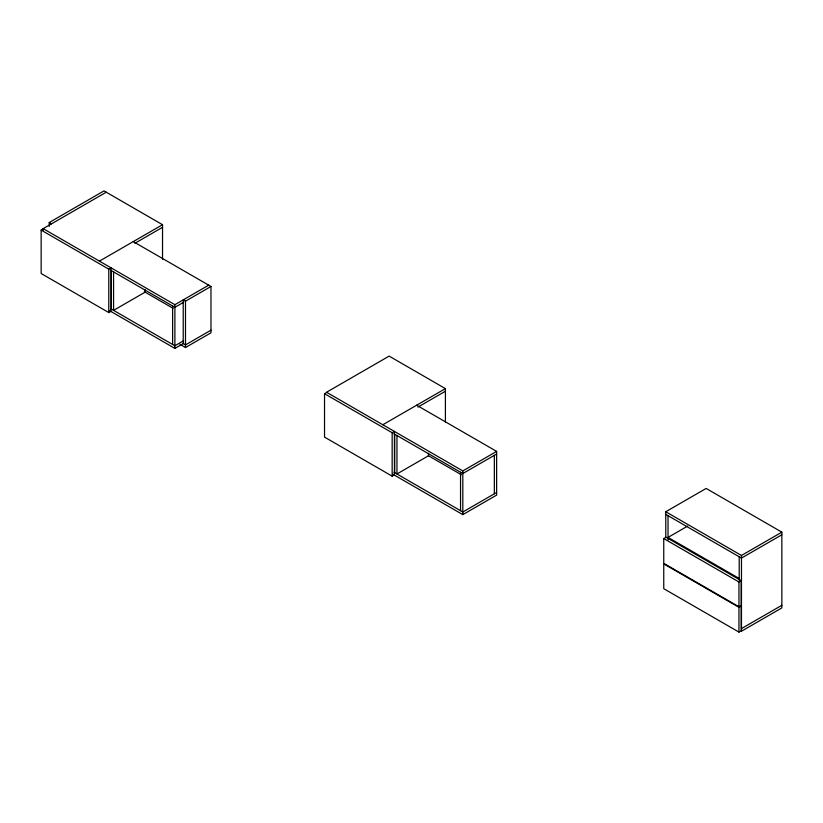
<?xml version="1.0" encoding="UTF-8"?>
<svg xmlns="http://www.w3.org/2000/svg" width="823" height="823" viewBox="0 0 823 823"><rect width="100%" height="100%" fill="white"/><g stroke="black" fill="none" stroke-linecap="round" stroke-linejoin="round"><path stroke-width="1.23" d="M49.226 226.376L49.226 222.519L103.986 190.905L162.532 224.71L162.532 259.379M43.166 230.389L43.166 228.64L106.26 192.212M41.15 230.101L108.78 269.142L111.054 267.825L111.054 311.248L108.78 312.555L41.15 273.514L41.15 230.101L43.424 228.784M99.439 261.128L162.532 224.71M134.859 243.299L162.532 227.323M43.166 228.64L174.888 304.685L208.703 285.17M183.622 302.278L174.888 307.308L110.539 270.16M210.976 330.188L185.494 344.899L183.22 343.592L183.22 299.881L185.494 301.197L210.976 286.476L210.976 332.811L185.494 347.522L179.949 344.323M183.622 340.732L174.888 345.773L110.539 308.615M109.428 310.6L174.888 348.396L183.622 343.356M324.529 393.703L392.16 432.754L394.433 431.437L394.433 474.85L392.16 476.167L324.529 437.116L324.529 393.703L326.803 392.396M382.818 424.74L445.408 388.61L445.408 421.993M417.961 407.076L445.408 391.223M445.408 388.61L389.135 356.112L326.546 392.252L462.814 470.921L496.629 451.395L496.629 495.107L462.814 514.632L392.818 474.213M496.629 454.018L462.814 473.544L393.929 433.772M496.629 492.483L462.814 512.009L393.929 472.237M665.776 511.752L706.144 488.44L781.85 532.152L781.85 607.909L741.472 631.22L741.472 555.463L665.776 511.752L665.776 537.45M663.75 538.561L666.023 537.254L741.225 580.668L741.225 605.43L738.951 606.746L663.75 563.333L663.75 538.561L738.951 581.974L741.225 580.668M687.689 526.062L668.039 537.409L739.208 578.487M741.472 555.463L781.85 532.152M781.85 534.775L741.472 558.087L665.776 514.375M738.951 607.323L741.225 606.016L741.225 630.788L738.951 632.095L663.75 588.682L663.75 563.909L738.951 607.323L738.951 632.095M741.472 628.597L781.85 605.286M133.254 241.602L210.976 286.476M416.633 405.214L496.629 451.395M49.226 222.519L51.499 223.835M144.292 291.681L173.118 308.327M428.351 455.685L461.353 474.737M739.208 556.77L739.208 580.236M738.951 581.974L738.951 606.746M668.039 515.692L668.039 540.042M494.356 455.335L494.356 493.79M462.814 470.921L462.814 514.632M460.541 472.227L460.541 510.692M428.495 453.206L428.495 455.767L396.953 473.976L396.953 435.521M394.68 434.205L394.68 472.669M392.16 432.754L392.16 476.167M185.494 301.197L185.494 347.522M174.888 304.685L174.888 348.396M172.624 306.002L172.624 344.467M145.115 289.593L145.115 292.165L113.574 310.374L113.574 271.909M111.3 270.602L111.3 309.057M108.78 269.142L108.78 312.555"/></g></svg>
